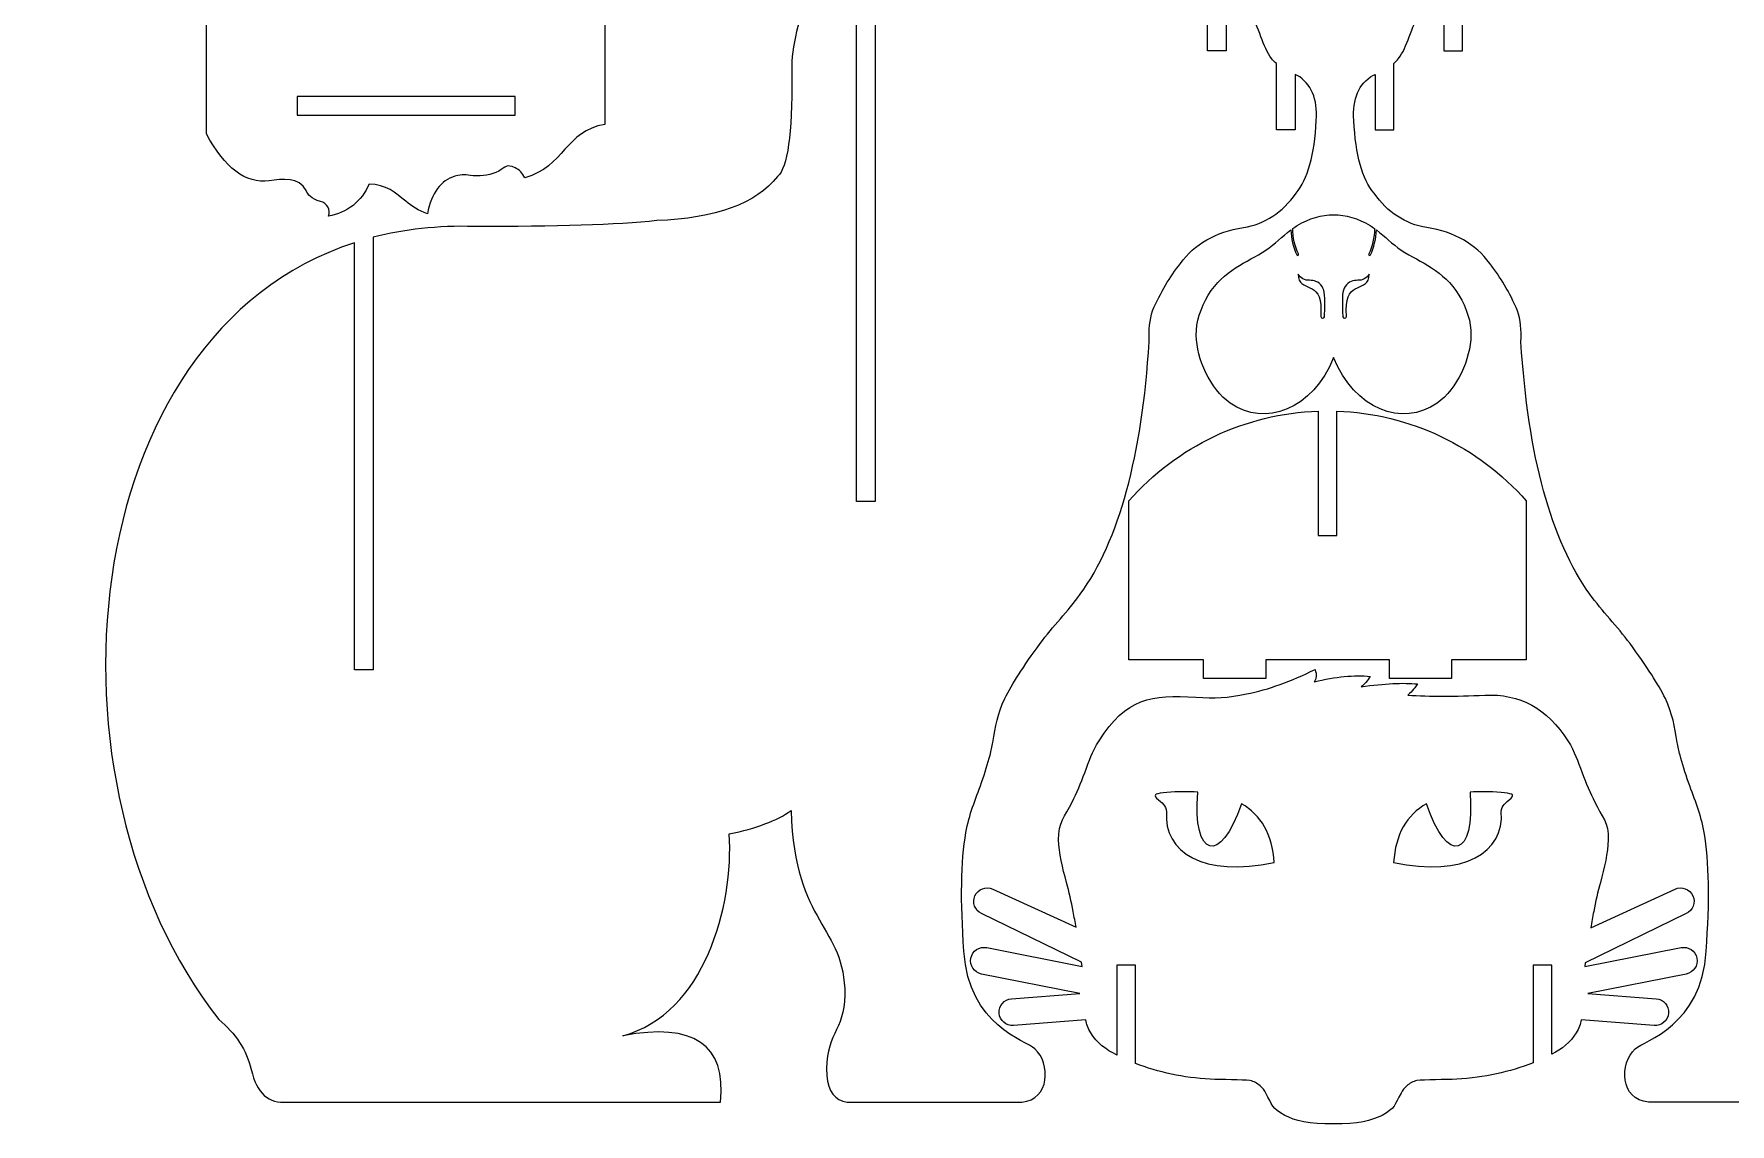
# Model space of a CAD drawing. Header units: millimetres. Extents: x -256 to 254, y -172 to 179.
# Drawn here: x -256.3 to 16.2, y -171.8 to 3.3 of the extents above; entities that cross this region are included whole.
import ezdxf

# ---------------------------------------------------------------- set-up
doc = ezdxf.new("R2010")
doc.units = ezdxf.units.MM
doc.header["$MEASUREMENT"] = 0
doc.layers.add('Camada 1', color=7, linetype='Continuous')

msp = doc.modelspace()

# ---------------------------------------------------------------- linework, layer by layer
at = {"layer": 'Camada 1', "color": 250, "lineweight": 20}
for points, knots in [([(-164.5377, -11.2264), (-164.5377, -11.2264), (-164.5377, 65.0583), (-164.5377, 65.0583), (-164.5377, 65.0583), (-164.5377, 65.0583), (-161.5377, 65.0583), (-161.5377, 65.0583), (-161.5377, 65.0583), (-161.5377, 65.0583), (-161.5377, 19.0878), (-161.5377, 19.0878), (-161.5377, 19.0878), (-158.5068, 20.8815), (-155.843, 23.7552), (-153.5467, 27.7092), (-153.5467, 27.7092), (-149.4623, 33.8063), (-145.5578, 37.8362), (-141.9755, 37.7133), (-141.9755, 37.7133), (-141.3178, 37.7314), (-140.468, 37.6101), (-139.3845, 37.401), (-139.3845, 37.401), (-142.9797, 44.4013), (-144.6042, 49.754), (-144.6235, 52.1953), (-144.6235, 52.1953), (-144.6397, 54.2172), (-141.4512, 56.2716), (-139.5884, 56.4388), (-139.5884, 56.4388), (-141.9917, 58.1653), (-147.4203, 62.5356), (-148.8523, 64.6417), (-148.8523, 64.6417), (-148.7252, 67.586), (-148.8406, 70.2594), (-149.1981, 72.6614), (-149.1981, 72.6614), (-145.6704, 77.412), (-144.0454, 83.3702), (-144.3227, 90.5355), (-144.3227, 90.5355), (-144.5503, 96.4187), (-145.8664, 101.0131), (-147.6883, 106.5205), (-147.6883, 106.5205), (-149.2956, 111.3795), (-150.8872, 115.4107), (-152.463, 118.614), (-152.463, 118.614), (-153.6721, 121.164), (-155.3385, 121.4496), (-157.7683, 120.0832), (-157.7683, 120.0832), (-165.094, 115.8602), (-171.4098, 109.9537), (-178.4635, 101.4226), (-178.4635, 101.4226), (-179.4333, 100.2501), (-180.2274, 98.9398), (-181.6234, 98.2397), (-181.6234, 98.2397), (-184.4342, 96.8302), (-190.2559, 97.4269), (-189.7798, 102.596), (-189.7798, 102.596), (-193.0007, 100.0045), (-200.6886, 96.2152), (-200.169, 103.4324), (-200.169, 103.4324), (-200.9535, 103.2782), (-201.7413, 102.9583), (-202.5323, 102.4732), (-202.5323, 102.4732), (-204.3791, 101.3409), (-206.3894, 98.8543), (-208.3342, 98.1776), (-208.3342, 98.1776), (-210.0821, 97.5696), (-211.9439, 98.2764), (-213.1874, 99.6778), (-213.1874, 99.6778), (-220.8259, 109.1572), (-227.4916, 115.578), (-235.3065, 120.0832), (-235.3065, 120.0832), (-237.7363, 121.4496), (-239.4027, 121.164), (-240.6118, 118.614), (-240.6118, 118.614), (-242.1876, 115.4107), (-243.7792, 111.3795), (-245.3865, 106.5205), (-245.3865, 106.5205), (-247.2083, 101.0131), (-248.5246, 96.4187), (-248.7521, 90.5355), (-248.7521, 90.5355), (-249.0294, 83.3702), (-247.4044, 77.412), (-243.8767, 72.6614), (-243.8767, 72.6614), (-244.2343, 70.2594), (-244.3496, 67.586), (-244.2225, 64.6417), (-244.2225, 64.6417), (-245.6544, 62.5356), (-251.0831, 58.1653), (-253.4863, 56.4388), (-253.4863, 56.4388), (-251.6236, 56.2716), (-248.4351, 54.2172), (-248.4513, 52.1953), (-248.4513, 52.1953), (-248.4707, 49.754), (-250.095, 44.4013), (-253.6903, 37.401), (-253.6903, 37.401), (-252.6068, 37.6101), (-251.757, 37.7314), (-251.0993, 37.7133), (-251.0993, 37.7133), (-247.517, 37.8362), (-243.6125, 33.8063), (-239.5281, 27.7092), (-239.5281, 27.7092), (-237.232, 23.7555), (-234.5685, 20.8821), (-231.5379, 19.0883), (-231.5379, 19.0883), (-231.5379, 19.0883), (-231.5379, 65.0583), (-231.5379, 65.0583), (-231.5379, 65.0583), (-231.5379, 65.0583), (-228.5379, 65.0583), (-228.5379, 65.0583), (-228.5379, 65.0583), (-228.5379, 65.0583), (-228.5379, -12.7175), (-228.5379, -12.7175), (-228.5379, -12.7175), (-225.6152, -18.2157), (-222.2593, -20.7382), (-218.47, -20.284), (-218.47, -20.284), (-216.3322, -19.949), (-213.6547, -19.6072), (-212.5313, -21.835), (-212.5313, -21.835), (-212.2057, -22.4803), (-211.8173, -23.1539), (-210.2263, -23.5896), (-210.2263, -23.5896), (-209.7245, -23.6921), (-209.2919, -24.0076), (-209.0414, -24.4542), (-209.0414, -24.4542), (-208.7907, -24.9007), (-208.7466, -25.4342), (-208.9204, -25.9159), (-208.9204, -25.9159), (-206.004, -25.4617), (-203.5402, -23.5093), (-202.4315, -20.7738), (-202.4315, -20.7738), (-199.6515, -20.8271), (-198.182, -22.2127), (-196.5374, -23.5343), (-196.5374, -23.5343), (-195.5456, -24.3311), (-194.4901, -25.1046), (-193.045, -25.5485), (-193.045, -25.5485), (-192.3968, -22.1886), (-190.9232, -20.1756), (-188.6245, -19.5094), (-188.6245, -19.5094), (-187.3477, -19.1397), (-186.9031, -19.339), (-185.6973, -19.4352), (-185.6973, -19.4352), (-184.1741, -19.5569), (-182.8083, -19.3074), (-181.6002, -18.6868), (-181.6002, -18.6868), (-180.3931, -18.0666), (-180.4348, -17.4932), (-178.9421, -18.182), (-178.9421, -18.182), (-178.2516, -18.5008), (-177.7423, -19.0246), (-177.4145, -19.7534), (-177.4145, -19.7534), (-171.0859, -18.0705), (-170.8403, -12.1223), (-164.5377, -11.2264)], [0, 0, 0, 0, 0.01960784, 0.01960784, 0.01960784, 0.01960784, 0.03921569, 0.03921569, 0.03921569, 0.03921569, 0.05882353, 0.05882353, 0.05882353, 0.05882353, 0.07843137, 0.07843137, 0.07843137, 0.07843137, 0.09803922, 0.09803922, 0.09803922, 0.09803922, 0.11764706, 0.11764706, 0.11764706, 0.11764706, 0.1372549, 0.1372549, 0.1372549, 0.1372549, 0.15686275, 0.15686275, 0.15686275, 0.15686275, 0.17647059, 0.17647059, 0.17647059, 0.17647059, 0.19607843, 0.19607843, 0.19607843, 0.19607843, 0.21568627, 0.21568627, 0.21568627, 0.21568627, 0.23529412, 0.23529412, 0.23529412, 0.23529412, 0.25490196, 0.25490196, 0.25490196, 0.25490196, 0.2745098, 0.2745098, 0.2745098, 0.2745098, 0.29411765, 0.29411765, 0.29411765, 0.29411765, 0.31372549, 0.31372549, 0.31372549, 0.31372549, 0.33333333, 0.33333333, 0.33333333, 0.33333333, 0.35294118, 0.35294118, 0.35294118, 0.35294118, 0.37254902, 0.37254902, 0.37254902, 0.37254902, 0.39215686, 0.39215686, 0.39215686, 0.39215686, 0.41176471, 0.41176471, 0.41176471, 0.41176471, 0.43137255, 0.43137255, 0.43137255, 0.43137255, 0.45098039, 0.45098039, 0.45098039, 0.45098039, 0.47058824, 0.47058824, 0.47058824, 0.47058824, 0.49019608, 0.49019608, 0.49019608, 0.49019608, 0.50980392, 0.50980392, 0.50980392, 0.50980392, 0.52941176, 0.52941176, 0.52941176, 0.52941176, 0.54901961, 0.54901961, 0.54901961, 0.54901961, 0.56862745, 0.56862745, 0.56862745, 0.56862745, 0.58823529, 0.58823529, 0.58823529, 0.58823529, 0.60784314, 0.60784314, 0.60784314, 0.60784314, 0.62745098, 0.62745098, 0.62745098, 0.62745098, 0.64705882, 0.64705882, 0.64705882, 0.64705882, 0.66666667, 0.66666667, 0.66666667, 0.66666667, 0.68627451, 0.68627451, 0.68627451, 0.68627451, 0.70588235, 0.70588235, 0.70588235, 0.70588235, 0.7254902, 0.7254902, 0.7254902, 0.7254902, 0.74509804, 0.74509804, 0.74509804, 0.74509804, 0.76470588, 0.76470588, 0.76470588, 0.76470588, 0.78431373, 0.78431373, 0.78431373, 0.78431373, 0.80392157, 0.80392157, 0.80392157, 0.80392157, 0.82352941, 0.82352941, 0.82352941, 0.82352941, 0.84313725, 0.84313725, 0.84313725, 0.84313725, 0.8627451, 0.8627451, 0.8627451, 0.8627451, 0.88235294, 0.88235294, 0.88235294, 0.88235294, 0.90196078, 0.90196078, 0.90196078, 0.90196078, 0.92156863, 0.92156863, 0.92156863, 0.92156863, 0.94117647, 0.94117647, 0.94117647, 0.94117647, 0.96078431, 0.96078431, 0.96078431, 0.96078431, 1, 1, 1, 1]), ([(-124.1351, 21.9436), (-124.1351, 21.9436), (-124.1351, -71.787), (-124.1351, -71.787), (-124.1351, -71.787), (-124.1351, -71.787), (-121.1351, -71.787), (-121.1351, -71.787), (-121.1351, -71.787), (-121.1351, -71.787), (-121.1351, 24.7103), (-121.1351, 24.7103), (-121.1351, 24.7103), (-120.2225, 25.4137), (-119.2823, 26.0209), (-118.3143, 26.5319), (-118.3143, 26.5319), (-119.137, 32.0842), (-114.8238, 37.6705), (-106.6064, 44.6626), (-106.6064, 44.6626), (-102.0783, 48.4971), (-98.616, 51.8115), (-96.219, 54.6049), (-96.219, 54.6049), (-92.6665, 59.218), (-89.0866, 61.5758), (-85.4797, 61.6782), (-85.4797, 61.6782), (-85.4797, 61.6782), (-85.4797, 17.9375), (-85.4797, 17.9375), (-85.4797, 17.9375), (-85.4797, 17.9375), (-82.4797, 17.9375), (-82.4797, 17.9375), (-82.4797, 17.9375), (-82.4797, 17.9375), (-82.4798, 34.2564), (-82.4798, 34.2564), (-82.4798, 34.2564), (-80.7466, 33.8406), (-78.6948, 33.372), (-76.3245, 32.8508), (-76.3245, 32.8508), (-72.0148, 32.0674), (-69.5207, 29.6794), (-68.8421, 25.6857), (-68.8421, 25.6857), (-68.654, 23.8378), (-68.2738, 21.9588), (-67.7016, 20.0487), (-67.7016, 20.0487), (-67.7016, 20.0487), (-67.7016, 0.6404), (-67.7016, 0.6404), (-67.7016, 0.6404), (-67.7016, 0.6404), (-64.7016, 0.6404), (-64.7016, 0.6404), (-64.7016, 0.6404), (-64.7016, 0.6404), (-64.7016, 12.8262), (-64.7016, 12.8262), (-64.7016, 12.8262), (-64.7016, 12.8262), (-64.5565, 12.5528), (-64.5565, 12.5528), (-64.5565, 12.5528), (-63.9347, 11.3899), (-62.3645, 9.1397), (-61.0484, 7.05), (-61.0484, 7.05), (-59.3683, 4.383), (-58.8536, 1.1805), (-57.4409, -0.5871), (-57.4409, -0.5871), (-57.2011, -0.8872), (-56.9376, -1.1683), (-56.6502, -1.4305), (-56.6502, -1.4305), (-56.6502, -1.4305), (-56.6502, -12.0595), (-56.6502, -12.0595), (-56.6502, -12.0595), (-56.6502, -12.0595), (-53.6502, -12.0595), (-53.6502, -12.0595), (-53.6502, -12.0595), (-53.6502, -12.0595), (-53.6502, -3.1976), (-53.6502, -3.1976), (-53.6502, -3.1976), (-53.6502, -3.1976), (-53.3274, -3.3113), (-53.3274, -3.3113), (-53.3274, -3.3113), (-51.0437, -4.6426), (-50.0167, -7.0621), (-50.2464, -10.5701), (-50.2464, -10.5701), (-50.5134, -16.0951), (-51.5991, -19.9903), (-53.5034, -22.2553), (-53.5034, -22.2553), (-55.6756, -25.3485), (-58.4925, -27.1886), (-61.9542, -27.7763), (-61.9542, -27.7763), (-66.4412, -28.4693), (-69.8154, -30.3953), (-72.0773, -33.5544), (-72.0773, -33.5544), (-73.7699, -35.6733), (-75.2662, -38.2015), (-76.5668, -41.1391), (-76.5668, -41.1391), (-77.0024, -42.5748), (-77.1784, -44.2358), (-77.0951, -46.1222), (-77.0951, -46.1222), (-78.2341, -64.5109), (-81.9283, -78.0359), (-88.1778, -86.6982), (-88.1778, -86.6982), (-90.1386, -89.4157), (-92.5496, -91.8117), (-94.6265, -94.6206), (-94.6265, -94.6206), (-95.9261, -96.3785), (-97.0833, -98.0559), (-98.0976, -99.6521), (-98.0976, -99.6521), (-98.9424, -100.9823), (-99.6871, -102.1926), (-100.2983, -103.4636), (-100.2983, -103.4636), (-101.4997, -105.9602), (-101.7456, -107.9032), (-102.2075, -110.4928), (-102.2075, -110.4928), (-102.3263, -111.1573), (-102.4636, -111.8344), (-102.655, -112.5465), (-102.655, -112.5465), (-103.0136, -113.8792), (-103.4719, -115.3494), (-104.0286, -116.9564), (-104.0286, -116.9564), (-105.0136, -119.7998), (-106.0177, -122.0071), (-106.5346, -124.9923), (-106.5346, -124.9923), (-107.3382, -129.6303), (-107.4434, -135.976), (-106.8487, -144.0292), (-106.8487, -144.0292), (-106.1176, -156.0399), (-96.9054, -158.4135), (-95.464, -159.7225), (-95.464, -159.7225), (-92.8686, -162.0791), (-93.0391, -167.9398), (-97.5619, -168.2844), (-97.5619, -168.2844), (-97.5619, -168.2844), (-125.6202, -168.2844), (-125.6202, -168.2844), (-125.6202, -168.2844), (-127.5882, -168.0021), (-128.6719, -166.5769), (-128.8714, -164.0087), (-128.8714, -164.0087), (-129.3665, -157.6348), (-125.9852, -156.7369), (-125.9815, -151.122), (-125.9815, -151.122), (-125.9742, -139.7559), (-133.9913, -140.0955), (-134.6367, -121.4629), (-134.6367, -121.4629), (-136.9203, -123.0721), (-140.2256, -124.3161), (-144.5523, -125.1945), (-144.5523, -125.1945), (-143.8366, -136.7234), (-148.4913, -154.0823), (-161.6471, -157.6259), (-161.6471, -157.6259), (-150.2435, -155.4909), (-145.0171, -159.044), (-145.9689, -168.2844), (-145.9689, -168.2844), (-145.9689, -168.2844), (-215.5921, -168.2844), (-215.5921, -168.2844), (-215.5921, -168.2844), (-218.5591, -168.6046), (-220.4783, -166.8632), (-221.3497, -163.0595), (-221.3497, -163.0595), (-222.1076, -159.9293), (-223.849, -157.2447), (-226.5742, -155.0057), (-226.5742, -155.0057), (-256.2659, -117.1797), (-249.9829, -44.8943), (-204.7809, -30.212), (-204.7809, -30.212), (-204.7809, -30.212), (-204.7809, -98.8111), (-204.7809, -98.8111), (-204.7809, -98.8111), (-204.7809, -98.8111), (-201.7809, -98.8111), (-201.7809, -98.8111), (-201.7809, -98.8111), (-201.7809, -98.8111), (-201.7809, -29.3379), (-201.7809, -29.3379), (-201.7809, -29.3379), (-196.8028, -28.0495), (-191.3854, -27.4327), (-185.5252, -27.5978), (-185.5252, -27.5978), (-172.3899, -27.6484), (-162.6164, -27.334), (-156.2047, -26.6555), (-156.2047, -26.6555), (-146.7452, -26.3), (-140.2771, -23.9394), (-136.7998, -19.5736), (-136.7998, -19.5736), (-135.189, -18.1163), (-134.4261, -12.7281), (-134.5113, -3.4087), (-134.5113, -3.4087), (-134.6715, 0.6743), (-133.7327, 4.9947), (-131.6943, 9.5527), (-131.6943, 9.5527), (-129.4808, 14.7474), (-126.9611, 18.8777), (-124.1351, 21.9436)], [0, 0, 0, 0, 0.01612903, 0.01612903, 0.01612903, 0.01612903, 0.03225806, 0.03225806, 0.03225806, 0.03225806, 0.0483871, 0.0483871, 0.0483871, 0.0483871, 0.06451613, 0.06451613, 0.06451613, 0.06451613, 0.08064516, 0.08064516, 0.08064516, 0.08064516, 0.09677419, 0.09677419, 0.09677419, 0.09677419, 0.11290323, 0.11290323, 0.11290323, 0.11290323, 0.12903226, 0.12903226, 0.12903226, 0.12903226, 0.14516129, 0.14516129, 0.14516129, 0.14516129, 0.16129032, 0.16129032, 0.16129032, 0.16129032, 0.17741935, 0.17741935, 0.17741935, 0.17741935, 0.19354839, 0.19354839, 0.19354839, 0.19354839, 0.20967742, 0.20967742, 0.20967742, 0.20967742, 0.22580645, 0.22580645, 0.22580645, 0.22580645, 0.24193548, 0.24193548, 0.24193548, 0.24193548, 0.25806452, 0.25806452, 0.25806452, 0.25806452, 0.27419355, 0.27419355, 0.27419355, 0.27419355, 0.29032258, 0.29032258, 0.29032258, 0.29032258, 0.30645161, 0.30645161, 0.30645161, 0.30645161, 0.32258065, 0.32258065, 0.32258065, 0.32258065, 0.33870968, 0.33870968, 0.33870968, 0.33870968, 0.35483871, 0.35483871, 0.35483871, 0.35483871, 0.37096774, 0.37096774, 0.37096774, 0.37096774, 0.38709677, 0.38709677, 0.38709677, 0.38709677, 0.40322581, 0.40322581, 0.40322581, 0.40322581, 0.41935484, 0.41935484, 0.41935484, 0.41935484, 0.43548387, 0.43548387, 0.43548387, 0.43548387, 0.4516129, 0.4516129, 0.4516129, 0.4516129, 0.46774194, 0.46774194, 0.46774194, 0.46774194, 0.48387097, 0.48387097, 0.48387097, 0.48387097, 0.5, 0.5, 0.5, 0.5, 0.51612903, 0.51612903, 0.51612903, 0.51612903, 0.53225806, 0.53225806, 0.53225806, 0.53225806, 0.5483871, 0.5483871, 0.5483871, 0.5483871, 0.56451613, 0.56451613, 0.56451613, 0.56451613, 0.58064516, 0.58064516, 0.58064516, 0.58064516, 0.59677419, 0.59677419, 0.59677419, 0.59677419, 0.61290323, 0.61290323, 0.61290323, 0.61290323, 0.62903226, 0.62903226, 0.62903226, 0.62903226, 0.64516129, 0.64516129, 0.64516129, 0.64516129, 0.66129032, 0.66129032, 0.66129032, 0.66129032, 0.67741935, 0.67741935, 0.67741935, 0.67741935, 0.69354839, 0.69354839, 0.69354839, 0.69354839, 0.70967742, 0.70967742, 0.70967742, 0.70967742, 0.72580645, 0.72580645, 0.72580645, 0.72580645, 0.74193548, 0.74193548, 0.74193548, 0.74193548, 0.75806452, 0.75806452, 0.75806452, 0.75806452, 0.77419355, 0.77419355, 0.77419355, 0.77419355, 0.79032258, 0.79032258, 0.79032258, 0.79032258, 0.80645161, 0.80645161, 0.80645161, 0.80645161, 0.82258065, 0.82258065, 0.82258065, 0.82258065, 0.83870968, 0.83870968, 0.83870968, 0.83870968, 0.85483871, 0.85483871, 0.85483871, 0.85483871, 0.87096774, 0.87096774, 0.87096774, 0.87096774, 0.88709677, 0.88709677, 0.88709677, 0.88709677, 0.90322581, 0.90322581, 0.90322581, 0.90322581, 0.91935484, 0.91935484, 0.91935484, 0.91935484, 0.93548387, 0.93548387, 0.93548387, 0.93548387, 0.9516129, 0.9516129, 0.9516129, 0.9516129, 0.96774194, 0.96774194, 0.96774194, 0.96774194, 1, 1, 1, 1]), ([(29.6707, 21.9436), (29.6707, 21.9436), (29.6707, -71.787), (29.6707, -71.787), (29.6707, -71.787), (29.6707, -71.787), (26.6707, -71.787), (26.6707, -71.787), (26.6707, -71.787), (26.6707, -71.787), (26.6707, 24.7103), (26.6707, 24.7103), (26.6707, 24.7103), (25.7581, 25.4137), (24.8179, 26.0209), (23.8499, 26.5319), (23.8499, 26.5319), (24.6726, 32.0842), (20.3594, 37.6705), (12.142, 44.6626), (12.142, 44.6626), (7.6139, 48.4971), (4.1516, 51.8115), (1.7546, 54.6049), (1.7546, 54.6049), (-1.7979, 59.218), (-5.3778, 61.5758), (-8.9847, 61.6782), (-8.9847, 61.6782), (-8.9847, 61.6782), (-8.9847, 17.9375), (-8.9847, 17.9375), (-8.9847, 17.9375), (-8.9847, 17.9375), (-11.9847, 17.9375), (-11.9847, 17.9375), (-11.9847, 17.9375), (-11.9847, 17.9375), (-11.9846, 34.2564), (-11.9846, 34.2564), (-11.9846, 34.2564), (-13.7178, 33.8406), (-15.7696, 33.372), (-18.1399, 32.8508), (-18.1399, 32.8508), (-22.4496, 32.0674), (-24.9437, 29.6794), (-25.6223, 25.6857), (-25.6223, 25.6857), (-25.8104, 23.8378), (-26.1906, 21.9588), (-26.7628, 20.0487), (-26.7628, 20.0487), (-26.7628, 20.0487), (-26.7628, 0.6404), (-26.7628, 0.6404), (-26.7628, 0.6404), (-26.7628, 0.6404), (-29.7628, 0.6404), (-29.7628, 0.6404), (-29.7628, 0.6404), (-29.7628, 0.6404), (-29.7628, 12.8262), (-29.7628, 12.8262), (-29.7628, 12.8262), (-29.7628, 12.8262), (-29.9079, 12.5528), (-29.9079, 12.5528), (-29.9079, 12.5528), (-30.5297, 11.3899), (-32.0999, 9.1397), (-33.416, 7.05), (-33.416, 7.05), (-35.0961, 4.383), (-35.6108, 1.1805), (-37.0235, -0.5871), (-37.0235, -0.5871), (-37.2633, -0.8872), (-37.5268, -1.1683), (-37.8142, -1.4305), (-37.8142, -1.4305), (-37.8142, -1.4305), (-37.8142, -12.0595), (-37.8142, -12.0595), (-37.8142, -12.0595), (-37.8142, -12.0595), (-40.8142, -12.0595), (-40.8142, -12.0595), (-40.8142, -12.0595), (-40.8142, -12.0595), (-40.8142, -3.1976), (-40.8142, -3.1976), (-40.8142, -3.1976), (-40.8142, -3.1976), (-41.137, -3.3113), (-41.137, -3.3113), (-41.137, -3.3113), (-43.4207, -4.6426), (-44.4477, -7.0621), (-44.218, -10.5701), (-44.218, -10.5701), (-43.951, -16.0951), (-42.8653, -19.9903), (-40.961, -22.2553), (-40.961, -22.2553), (-38.7888, -25.3485), (-35.9719, -27.1886), (-32.5102, -27.7763), (-32.5102, -27.7763), (-28.0232, -28.4693), (-24.649, -30.3953), (-22.3871, -33.5544), (-22.3871, -33.5544), (-20.6945, -35.6733), (-19.1982, -38.2015), (-17.8976, -41.1391), (-17.8976, -41.1391), (-17.462, -42.5748), (-17.286, -44.2358), (-17.3693, -46.1222), (-17.3693, -46.1222), (-16.2303, -64.5109), (-12.5361, -78.0359), (-6.2866, -86.6982), (-6.2866, -86.6982), (-4.3258, -89.4157), (-1.9148, -91.8117), (0.1621, -94.6206), (0.1621, -94.6206), (1.4617, -96.3785), (2.6189, -98.0559), (3.6332, -99.6521), (3.6332, -99.6521), (4.478, -100.9823), (5.2227, -102.1926), (5.8339, -103.4636), (5.8339, -103.4636), (7.0353, -105.9602), (7.2812, -107.9032), (7.7431, -110.4928), (7.7431, -110.4928), (7.8619, -111.1573), (7.9992, -111.8344), (8.1906, -112.5465), (8.1906, -112.5465), (8.5492, -113.8792), (9.0075, -115.3494), (9.5642, -116.9564), (9.5642, -116.9564), (10.5492, -119.7998), (11.5533, -122.0071), (12.0702, -124.9923), (12.0702, -124.9923), (12.8738, -129.6303), (12.979, -135.976), (12.3843, -144.0292), (12.3843, -144.0292), (11.6532, -156.0399), (2.441, -158.4135), (0.9996, -159.7225), (0.9996, -159.7225), (-1.5958, -162.0791), (-1.4253, -167.9398), (3.0975, -168.2844), (3.0975, -168.2844), (3.0975, -168.2844), (31.1558, -168.2844), (31.1558, -168.2844), (31.1558, -168.2844), (33.1238, -168.0021), (34.2075, -166.5769), (34.407, -164.0087), (34.407, -164.0087), (34.9021, -157.6348), (31.5208, -156.7369), (31.5171, -151.122), (31.5171, -151.122), (31.5098, -139.7559), (39.5269, -140.0955), (40.1723, -121.4629), (40.1723, -121.4629), (42.4559, -123.0721), (45.7612, -124.3161), (50.0879, -125.1945), (50.0879, -125.1945), (49.3722, -136.7234), (54.0269, -154.0823), (67.1827, -157.6259), (67.1827, -157.6259), (55.7791, -155.4909), (50.5527, -159.044), (51.5045, -168.2844), (51.5045, -168.2844), (51.5045, -168.2844), (121.1277, -168.2844), (121.1277, -168.2844), (121.1277, -168.2844), (124.0947, -168.6046), (126.0139, -166.8632), (126.8853, -163.0595), (126.8853, -163.0595), (127.6432, -159.9293), (129.3846, -157.2447), (132.1098, -155.0057), (132.1098, -155.0057), (161.8015, -117.1797), (155.5185, -44.8943), (110.3165, -30.212), (110.3165, -30.212), (110.3165, -30.212), (110.3165, -98.8111), (110.3165, -98.8111), (110.3165, -98.8111), (110.3165, -98.8111), (107.3165, -98.8111), (107.3165, -98.8111), (107.3165, -98.8111), (107.3165, -98.8111), (107.3165, -29.3379), (107.3165, -29.3379), (107.3165, -29.3379), (102.3384, -28.0495), (96.921, -27.4327), (91.0608, -27.5978), (91.0608, -27.5978), (77.9255, -27.6484), (68.152, -27.334), (61.7403, -26.6555), (61.7403, -26.6555), (52.2808, -26.3), (45.8127, -23.9394), (42.3354, -19.5736), (42.3354, -19.5736), (40.7246, -18.1163), (39.9617, -12.7281), (40.0469, -3.4087), (40.0469, -3.4087), (40.2071, 0.6743), (39.2683, 4.9947), (37.2299, 9.5527), (37.2299, 9.5527), (35.0164, 14.7474), (32.4967, 18.8777), (29.6707, 21.9436)], [0, 0, 0, 0, 0.01612903, 0.01612903, 0.01612903, 0.01612903, 0.03225806, 0.03225806, 0.03225806, 0.03225806, 0.0483871, 0.0483871, 0.0483871, 0.0483871, 0.06451613, 0.06451613, 0.06451613, 0.06451613, 0.08064516, 0.08064516, 0.08064516, 0.08064516, 0.09677419, 0.09677419, 0.09677419, 0.09677419, 0.11290323, 0.11290323, 0.11290323, 0.11290323, 0.12903226, 0.12903226, 0.12903226, 0.12903226, 0.14516129, 0.14516129, 0.14516129, 0.14516129, 0.16129032, 0.16129032, 0.16129032, 0.16129032, 0.17741935, 0.17741935, 0.17741935, 0.17741935, 0.19354839, 0.19354839, 0.19354839, 0.19354839, 0.20967742, 0.20967742, 0.20967742, 0.20967742, 0.22580645, 0.22580645, 0.22580645, 0.22580645, 0.24193548, 0.24193548, 0.24193548, 0.24193548, 0.25806452, 0.25806452, 0.25806452, 0.25806452, 0.27419355, 0.27419355, 0.27419355, 0.27419355, 0.29032258, 0.29032258, 0.29032258, 0.29032258, 0.30645161, 0.30645161, 0.30645161, 0.30645161, 0.32258065, 0.32258065, 0.32258065, 0.32258065, 0.33870968, 0.33870968, 0.33870968, 0.33870968, 0.35483871, 0.35483871, 0.35483871, 0.35483871, 0.37096774, 0.37096774, 0.37096774, 0.37096774, 0.38709677, 0.38709677, 0.38709677, 0.38709677, 0.40322581, 0.40322581, 0.40322581, 0.40322581, 0.41935484, 0.41935484, 0.41935484, 0.41935484, 0.43548387, 0.43548387, 0.43548387, 0.43548387, 0.4516129, 0.4516129, 0.4516129, 0.4516129, 0.46774194, 0.46774194, 0.46774194, 0.46774194, 0.48387097, 0.48387097, 0.48387097, 0.48387097, 0.5, 0.5, 0.5, 0.5, 0.51612903, 0.51612903, 0.51612903, 0.51612903, 0.53225806, 0.53225806, 0.53225806, 0.53225806, 0.5483871, 0.5483871, 0.5483871, 0.5483871, 0.56451613, 0.56451613, 0.56451613, 0.56451613, 0.58064516, 0.58064516, 0.58064516, 0.58064516, 0.59677419, 0.59677419, 0.59677419, 0.59677419, 0.61290323, 0.61290323, 0.61290323, 0.61290323, 0.62903226, 0.62903226, 0.62903226, 0.62903226, 0.64516129, 0.64516129, 0.64516129, 0.64516129, 0.66129032, 0.66129032, 0.66129032, 0.66129032, 0.67741935, 0.67741935, 0.67741935, 0.67741935, 0.69354839, 0.69354839, 0.69354839, 0.69354839, 0.70967742, 0.70967742, 0.70967742, 0.70967742, 0.72580645, 0.72580645, 0.72580645, 0.72580645, 0.74193548, 0.74193548, 0.74193548, 0.74193548, 0.75806452, 0.75806452, 0.75806452, 0.75806452, 0.77419355, 0.77419355, 0.77419355, 0.77419355, 0.79032258, 0.79032258, 0.79032258, 0.79032258, 0.80645161, 0.80645161, 0.80645161, 0.80645161, 0.82258065, 0.82258065, 0.82258065, 0.82258065, 0.83870968, 0.83870968, 0.83870968, 0.83870968, 0.85483871, 0.85483871, 0.85483871, 0.85483871, 0.87096774, 0.87096774, 0.87096774, 0.87096774, 0.88709677, 0.88709677, 0.88709677, 0.88709677, 0.90322581, 0.90322581, 0.90322581, 0.90322581, 0.91935484, 0.91935484, 0.91935484, 0.91935484, 0.93548387, 0.93548387, 0.93548387, 0.93548387, 0.9516129, 0.9516129, 0.9516129, 0.9516129, 0.96774194, 0.96774194, 0.96774194, 0.96774194, 1, 1, 1, 1]), ([(-213.9653, -6.7175), (-213.9653, -6.7175), (-178.9652, -6.7175), (-178.9652, -6.7175), (-178.9652, -6.7175), (-178.9652, -6.7175), (-178.9652, -9.7175), (-178.9652, -9.7175), (-178.9652, -9.7175), (-178.9652, -9.7175), (-213.9653, -9.7175), (-213.9653, -9.7175), (-213.9653, -9.7175), (-213.9653, -9.7175), (-213.9653, -6.7175), (-213.9653, -6.7175)], [0, 0, 0, 0, 0.2, 0.2, 0.2, 0.2, 0.4, 0.4, 0.4, 0.4, 0.6, 0.6, 0.6, 0.6, 1, 1, 1, 1]), ([(-40.5836, -28.1542), (-40.6376, -29.4856), (-40.9734, -31.043), (-41.5524, -32.1596), (-41.5524, -32.1596), (-41.5915, -32.235), (-41.6849, -32.2646), (-41.7603, -32.2256), (-41.7603, -32.2256), (-41.8358, -32.1864), (-41.8654, -32.093), (-41.8264, -32.0177), (-41.8264, -32.0177), (-41.2376, -30.8818), (-40.9091, -29.2615), (-40.8858, -27.9327), (-40.8858, -27.9327), (-41.1175, -27.7675), (-41.3578, -27.6071), (-41.6095, -27.4533), (-41.6095, -27.4533), (-43.5675, -26.2573), (-45.5277, -25.6938), (-47.4614, -25.7296), (-47.4614, -25.7296), (-49.395, -25.6938), (-51.3551, -26.2573), (-53.3132, -27.4533), (-53.3132, -27.4533), (-53.5648, -27.6069), (-53.8046, -27.767), (-54.0363, -27.9322), (-54.0363, -27.9322), (-54.0129, -29.261), (-53.6844, -30.8818), (-53.0957, -32.0177), (-53.0957, -32.0177), (-53.0567, -32.093), (-53.0862, -32.1864), (-53.1617, -32.2256), (-53.1617, -32.2256), (-53.2371, -32.2646), (-53.3306, -32.235), (-53.3697, -32.1596), (-53.3697, -32.1596), (-53.9487, -31.0429), (-54.2845, -29.4853), (-54.3385, -28.1537), (-54.3385, -28.1537), (-55.7338, -29.2046), (-56.8438, -30.4172), (-58.3352, -31.3984), (-58.3352, -31.3984), (-61.4605, -33.4542), (-65.0976, -34.5326), (-67.5974, -38.6403), (-67.5974, -38.6403), (-68.8365, -40.6763), (-69.572, -42.9832), (-69.5295, -45.0584), (-69.5295, -45.0584), (-69.4493, -48.9612), (-67.3229, -53.662), (-64.0928, -55.9664), (-64.0928, -55.9664), (-58.5605, -59.914), (-50.7227, -56.9221), (-47.4614, -48.6473), (-47.4614, -48.6473), (-44.1998, -56.9221), (-36.3621, -59.914), (-30.8299, -55.9664), (-30.8299, -55.9664), (-27.5998, -53.662), (-25.4734, -48.9612), (-25.3932, -45.0584), (-25.3932, -45.0584), (-25.3507, -42.9832), (-26.0862, -40.6763), (-27.3253, -38.6403), (-27.3253, -38.6403), (-29.8251, -34.5326), (-33.4622, -33.4542), (-36.5875, -31.3984), (-36.5875, -31.3984), (-38.0785, -30.4174), (-39.1885, -29.205), (-40.5836, -28.1542)], [0, 0, 0, 0, 0.04347826, 0.04347826, 0.04347826, 0.04347826, 0.08695652, 0.08695652, 0.08695652, 0.08695652, 0.13043478, 0.13043478, 0.13043478, 0.13043478, 0.17391304, 0.17391304, 0.17391304, 0.17391304, 0.2173913, 0.2173913, 0.2173913, 0.2173913, 0.26086957, 0.26086957, 0.26086957, 0.26086957, 0.30434783, 0.30434783, 0.30434783, 0.30434783, 0.34782609, 0.34782609, 0.34782609, 0.34782609, 0.39130435, 0.39130435, 0.39130435, 0.39130435, 0.43478261, 0.43478261, 0.43478261, 0.43478261, 0.47826087, 0.47826087, 0.47826087, 0.47826087, 0.52173913, 0.52173913, 0.52173913, 0.52173913, 0.56521739, 0.56521739, 0.56521739, 0.56521739, 0.60869565, 0.60869565, 0.60869565, 0.60869565, 0.65217391, 0.65217391, 0.65217391, 0.65217391, 0.69565217, 0.69565217, 0.69565217, 0.69565217, 0.73913043, 0.73913043, 0.73913043, 0.73913043, 0.7826087, 0.7826087, 0.7826087, 0.7826087, 0.82608696, 0.82608696, 0.82608696, 0.82608696, 0.86956522, 0.86956522, 0.86956522, 0.86956522, 0.91304348, 0.91304348, 0.91304348, 0.91304348, 1, 1, 1, 1]), ([(-49.2523, -42.3423), (-49.395, -42.3321), (-49.5087, -42.2194), (-49.5204, -42.0768), (-49.5204, -42.0768), (-49.5204, -42.0768), (-49.5, -41.0158), (-49.5, -41.0158), (-49.5, -41.0158), (-49.4124, -36.0525), (-53.0845, -38.3514), (-53.1832, -35.2718), (-53.1832, -35.2718), (-52.9771, -35.5915), (-52.7103, -35.8409), (-52.3834, -36.0195), (-52.3834, -36.0195), (-51.7105, -36.3874), (-50.9721, -36.1277), (-50.2983, -36.4105), (-50.2983, -36.4105), (-49.4688, -36.7587), (-49.0053, -37.4845), (-48.9082, -38.5875), (-48.9082, -38.5875), (-48.8565, -40.3163), (-48.8702, -41.493), (-48.9489, -42.1177), (-48.9489, -42.1177), (-48.9808, -42.2572), (-49.1096, -42.3526), (-49.2523, -42.3423)], [0, 0, 0, 0, 0.11111111, 0.11111111, 0.11111111, 0.11111111, 0.22222222, 0.22222222, 0.22222222, 0.22222222, 0.33333333, 0.33333333, 0.33333333, 0.33333333, 0.44444444, 0.44444444, 0.44444444, 0.44444444, 0.55555556, 0.55555556, 0.55555556, 0.55555556, 0.66666667, 0.66666667, 0.66666667, 0.66666667, 0.77777778, 0.77777778, 0.77777778, 0.77777778, 1, 1, 1, 1]), ([(-41.7389, -35.2718), (-41.8376, -38.3514), (-45.5096, -36.0525), (-45.422, -41.0158), (-45.422, -41.0158), (-45.422, -41.0158), (-45.4016, -42.0768), (-45.4016, -42.0768), (-45.4016, -42.0768), (-45.4132, -42.2194), (-45.527, -42.3321), (-45.6697, -42.3423), (-45.6697, -42.3423), (-45.8124, -42.3526), (-45.9412, -42.2572), (-45.973, -42.1177), (-45.973, -42.1177), (-46.0518, -41.493), (-46.0653, -40.3163), (-46.0138, -38.5875), (-46.0138, -38.5875), (-45.9167, -37.4845), (-45.4532, -36.7587), (-44.6236, -36.4105), (-44.6236, -36.4105), (-43.9499, -36.1277), (-43.2115, -36.3874), (-42.5386, -36.0195), (-42.5386, -36.0195), (-42.2118, -35.8409), (-41.945, -35.5915), (-41.7389, -35.2718)], [0, 0, 0, 0, 0.11111111, 0.11111111, 0.11111111, 0.11111111, 0.22222222, 0.22222222, 0.22222222, 0.22222222, 0.33333333, 0.33333333, 0.33333333, 0.33333333, 0.44444444, 0.44444444, 0.44444444, 0.44444444, 0.55555556, 0.55555556, 0.55555556, 0.55555556, 0.66666667, 0.66666667, 0.66666667, 0.66666667, 0.77777778, 0.77777778, 0.77777778, 0.77777778, 1, 1, 1, 1]), ([(-16.5125, -71.6958), (-24.2313, -62.8945), (-35.2408, -57.67), (-46.9399, -57.2565), (-46.9399, -57.2565), (-46.9399, -57.2565), (-46.9399, -77.2262), (-46.9399, -77.2262), (-46.9399, -77.2262), (-46.9399, -77.2262), (-49.9399, -77.2262), (-49.9399, -77.2262), (-49.9399, -77.2262), (-49.9399, -77.2262), (-49.9399, -57.2565), (-49.9399, -57.2565), (-49.9399, -57.2565), (-61.6391, -57.67), (-72.6486, -62.8945), (-80.3674, -71.6958), (-80.3674, -71.6958), (-80.3674, -71.6958), (-80.3674, -97.2262), (-80.3674, -97.2262), (-80.3674, -97.2262), (-80.3674, -97.2262), (-68.3674, -97.2262), (-68.3674, -97.2262), (-68.3674, -97.2262), (-68.3674, -97.2262), (-68.3674, -100.2262), (-68.3674, -100.2262), (-68.3674, -100.2262), (-68.3674, -100.2262), (-58.3674, -100.2262), (-58.3674, -100.2262), (-58.3674, -100.2262), (-58.3674, -100.2262), (-58.3674, -97.2262), (-58.3674, -97.2262), (-58.3674, -97.2262), (-58.3674, -97.2262), (-38.5124, -97.2262), (-38.5124, -97.2262), (-38.5124, -97.2262), (-38.5124, -97.2262), (-38.5124, -100.2262), (-38.5124, -100.2262), (-38.5124, -100.2262), (-38.5124, -100.2262), (-28.5125, -100.2262), (-28.5125, -100.2262), (-28.5125, -100.2262), (-28.5125, -100.2262), (-28.5125, -97.2262), (-28.5125, -97.2262), (-28.5125, -97.2262), (-28.5125, -97.2262), (-16.5125, -97.2262), (-16.5125, -97.2262), (-16.5125, -97.2262), (-16.5125, -97.2262), (-16.5125, -71.6958), (-16.5125, -71.6958)], [0, 0, 0, 0, 0.05882353, 0.05882353, 0.05882353, 0.05882353, 0.11764706, 0.11764706, 0.11764706, 0.11764706, 0.17647059, 0.17647059, 0.17647059, 0.17647059, 0.23529412, 0.23529412, 0.23529412, 0.23529412, 0.29411765, 0.29411765, 0.29411765, 0.29411765, 0.35294118, 0.35294118, 0.35294118, 0.35294118, 0.41176471, 0.41176471, 0.41176471, 0.41176471, 0.47058824, 0.47058824, 0.47058824, 0.47058824, 0.52941176, 0.52941176, 0.52941176, 0.52941176, 0.58823529, 0.58823529, 0.58823529, 0.58823529, 0.64705882, 0.64705882, 0.64705882, 0.64705882, 0.70588235, 0.70588235, 0.70588235, 0.70588235, 0.76470588, 0.76470588, 0.76470588, 0.76470588, 0.82352941, 0.82352941, 0.82352941, 0.82352941, 0.88235294, 0.88235294, 0.88235294, 0.88235294, 1, 1, 1, 1]), ([(-7.0362, -145.8913), (-7.0362, -145.8913), (9.1829, -138.003), (9.1829, -138.003), (9.1829, -138.003), (10.2522, -137.4831), (10.7426, -136.2224), (10.2478, -135.1409), (10.2478, -135.1409), (9.753, -134.0596), (8.4672, -133.581), (7.3856, -134.076), (7.3856, -134.076), (7.3856, -134.076), (-6.1648, -140.277), (-6.1648, -140.277), (-6.1648, -140.277), (-6.0106, -139.4082), (-5.8482, -138.5307), (-5.6799, -137.6395), (-5.6799, -137.6395), (-5.387, -136.0882), (-5.0472, -134.5487), (-4.6054, -132.9804), (-4.6054, -132.9804), (-3.9626, -130.6979), (-3.4093, -128.1868), (-3.3332, -126.1619), (-3.3332, -126.1619), (-3.2273, -123.3387), (-4.3682, -122.4492), (-5.5203, -120.0868), (-5.5203, -120.0868), (-6.246, -118.5988), (-6.9197, -117.0263), (-7.5416, -115.3701), (-7.5416, -115.3701), (-8.2973, -113.3569), (-8.6556, -112.1072), (-9.8429, -110.2357), (-9.8429, -110.2357), (-13.1259, -105.0621), (-17.5723, -102.6169), (-23.1821, -102.9007), (-23.1821, -102.9007), (-27.9166, -103.1197), (-32.0385, -103.1197), (-35.5477, -102.9008), (-35.5477, -102.9008), (-35.0931, -102.5621), (-34.5761, -101.9635), (-33.9968, -101.1051), (-33.9968, -101.1051), (-36.2611, -100.8787), (-39.2674, -101.0283), (-43.016, -101.5541), (-43.016, -101.5541), (-42.501, -101.1648), (-42.0248, -100.6071), (-41.5876, -99.8809), (-41.5876, -99.8809), (-44.1395, -99.6276), (-47.1459, -99.9269), (-50.6068, -100.7786), (-50.6068, -100.7786), (-50.2121, -100.2853), (-50.158, -99.6188), (-50.4436, -98.779), (-50.4436, -98.779), (-54.2507, -100.6765), (-57.9241, -101.9889), (-61.4636, -102.7164), (-61.4636, -102.7164), (-64.4388, -103.3278), (-66.5885, -103.4365), (-69.5776, -103.2314), (-69.5776, -103.2314), (-76.7255, -102.7409), (-80.8188, -103.4233), (-85.1421, -110.2365), (-85.1421, -110.2365), (-86.3295, -112.108), (-86.6878, -113.3576), (-87.4435, -115.3708), (-87.4435, -115.3708), (-88.0654, -117.0271), (-88.7391, -118.5996), (-89.4648, -120.0876), (-89.4648, -120.0876), (-90.6169, -122.45), (-91.7578, -123.3395), (-91.6518, -126.1626), (-91.6518, -126.1626), (-91.5758, -128.1876), (-91.0225, -130.6986), (-90.3796, -132.9811), (-90.3796, -132.9811), (-89.9379, -134.5495), (-89.5981, -136.089), (-89.3052, -137.6402), (-89.3052, -137.6402), (-89.1415, -138.5069), (-88.9836, -139.3607), (-88.833, -140.2061), (-88.833, -140.2061), (-88.833, -140.2061), (-102.2283, -134.076), (-102.2283, -134.076), (-102.2283, -134.076), (-103.3099, -133.581), (-104.5957, -134.0596), (-105.0905, -135.1409), (-105.0905, -135.1409), (-105.5853, -136.2224), (-105.095, -137.4831), (-104.0256, -138.003), (-104.0256, -138.003), (-104.0256, -138.003), (-87.9586, -145.8175), (-87.9586, -145.8175), (-87.9586, -145.8175), (-87.9586, -145.8175), (-87.8763, -146.4836), (-87.8763, -146.4836), (-87.8763, -146.4836), (-87.8763, -146.4836), (-103.2001, -143.4702), (-103.2001, -143.4702), (-103.2001, -143.4702), (-104.3671, -143.2407), (-105.506, -144.0054), (-105.7355, -145.1724), (-105.7355, -145.1724), (-105.9651, -146.3394), (-105.2003, -147.4784), (-104.0333, -147.7079), (-104.0333, -147.7079), (-104.0333, -147.7079), (-88.2108, -150.8194), (-88.2108, -150.8194), (-88.2108, -150.8194), (-88.2108, -150.8194), (-99.2143, -151.68), (-99.2143, -151.68), (-99.2143, -151.68), (-100.3999, -151.7727), (-101.2915, -152.8154), (-101.1986, -154.0012), (-101.1986, -154.0012), (-101.1059, -155.1868), (-100.0632, -156.0784), (-98.8774, -155.9855), (-98.8774, -155.9855), (-98.8774, -155.9855), (-87.2783, -155.0784), (-87.2783, -155.0784), (-87.2783, -155.0784), (-87.1734, -155.7525), (-86.957, -156.4075), (-86.4881, -157.1843), (-86.4881, -157.1843), (-85.5558, -158.7284), (-84.0018, -159.9064), (-82.3281, -160.7116), (-82.3281, -160.7116), (-82.3281, -160.7116), (-82.2764, -160.7379), (-82.2764, -160.7379), (-82.2764, -160.7379), (-82.2764, -160.7379), (-82.2764, -146.2999), (-82.2764, -146.2999), (-82.2764, -146.2999), (-82.2764, -146.2999), (-79.2764, -146.2999), (-79.2764, -146.2999), (-79.2764, -146.2999), (-79.2764, -146.2999), (-79.2764, -162.0836), (-79.2764, -162.0836), (-79.2764, -162.0836), (-75.615, -163.5184), (-71.6211, -164.3623), (-67.2952, -164.6152), (-67.2952, -164.6152), (-65.4975, -164.72), (-62.0773, -164.6622), (-60.9001, -164.8459), (-60.9001, -164.8459), (-60.2713, -164.944), (-59.7422, -165.292), (-59.2728, -165.681), (-59.2728, -165.681), (-58.8683, -166.0163), (-58.5823, -166.4288), (-58.3495, -166.8577), (-58.3495, -166.8577), (-57.317, -168.7598), (-57.406, -169.2903), (-55.3065, -170.4209), (-55.3065, -170.4209), (-53.6915, -171.2908), (-51.3799, -171.8227), (-47.4926, -171.7926), (-47.4926, -171.7926), (-43.6052, -171.8219), (-41.2936, -171.2901), (-39.6786, -170.4201), (-39.6786, -170.4201), (-37.5791, -169.2895), (-37.6681, -168.7591), (-36.6356, -166.8569), (-36.6356, -166.8569), (-36.4028, -166.428), (-36.1168, -166.0155), (-35.7123, -165.6802), (-35.7123, -165.6802), (-35.2429, -165.2912), (-34.7138, -164.9432), (-34.085, -164.8451), (-34.085, -164.8451), (-32.9078, -164.6614), (-29.4876, -164.7193), (-27.6899, -164.6144), (-27.6899, -164.6144), (-23.2506, -164.3549), (-19.1609, -163.473), (-15.4214, -161.9687), (-15.4214, -161.9687), (-15.4214, -161.9687), (-15.4214, -146.2999), (-15.4214, -146.2999), (-15.4214, -146.2999), (-15.4214, -146.2999), (-12.4214, -146.2999), (-12.4214, -146.2999), (-12.4214, -146.2999), (-12.4214, -146.2999), (-12.4214, -160.5946), (-12.4214, -160.5946), (-12.4214, -160.5946), (-10.8383, -159.7939), (-9.3854, -158.655), (-8.497, -157.1835), (-8.497, -157.1835), (-8.0258, -156.4028), (-7.8095, -155.7449), (-7.7053, -155.0673), (-7.7053, -155.0673), (-7.7053, -155.0673), (4.0347, -155.9855), (4.0347, -155.9855), (4.0347, -155.9855), (5.2205, -156.0784), (6.2632, -155.1868), (6.3559, -154.0012), (6.3559, -154.0012), (6.4487, -152.8154), (5.5572, -151.7727), (4.3715, -151.68), (4.3715, -151.68), (4.3715, -151.68), (-6.6319, -150.8194), (-6.6319, -150.8194), (-6.6319, -150.8194), (-6.6319, -150.8194), (9.1906, -147.7079), (9.1906, -147.7079), (9.1906, -147.7079), (10.3576, -147.4784), (11.1223, -146.3394), (10.8928, -145.1724), (10.8928, -145.1724), (10.6633, -144.0054), (9.5244, -143.2407), (8.3574, -143.4702), (8.3574, -143.4702), (8.3574, -143.4702), (-7.1124, -146.5123), (-7.1124, -146.5123), (-7.1124, -146.5123), (-7.1124, -146.5123), (-7.0362, -145.8913), (-7.0362, -145.8913)], [0, 0, 0, 0, 0.01388889, 0.01388889, 0.01388889, 0.01388889, 0.02777778, 0.02777778, 0.02777778, 0.02777778, 0.04166667, 0.04166667, 0.04166667, 0.04166667, 0.05555556, 0.05555556, 0.05555556, 0.05555556, 0.06944444, 0.06944444, 0.06944444, 0.06944444, 0.08333333, 0.08333333, 0.08333333, 0.08333333, 0.09722222, 0.09722222, 0.09722222, 0.09722222, 0.11111111, 0.11111111, 0.11111111, 0.11111111, 0.125, 0.125, 0.125, 0.125, 0.13888889, 0.13888889, 0.13888889, 0.13888889, 0.15277778, 0.15277778, 0.15277778, 0.15277778, 0.16666667, 0.16666667, 0.16666667, 0.16666667, 0.18055556, 0.18055556, 0.18055556, 0.18055556, 0.19444444, 0.19444444, 0.19444444, 0.19444444, 0.20833333, 0.20833333, 0.20833333, 0.20833333, 0.22222222, 0.22222222, 0.22222222, 0.22222222, 0.23611111, 0.23611111, 0.23611111, 0.23611111, 0.25, 0.25, 0.25, 0.25, 0.26388889, 0.26388889, 0.26388889, 0.26388889, 0.27777778, 0.27777778, 0.27777778, 0.27777778, 0.29166667, 0.29166667, 0.29166667, 0.29166667, 0.30555556, 0.30555556, 0.30555556, 0.30555556, 0.31944444, 0.31944444, 0.31944444, 0.31944444, 0.33333333, 0.33333333, 0.33333333, 0.33333333, 0.34722222, 0.34722222, 0.34722222, 0.34722222, 0.36111111, 0.36111111, 0.36111111, 0.36111111, 0.375, 0.375, 0.375, 0.375, 0.38888889, 0.38888889, 0.38888889, 0.38888889, 0.40277778, 0.40277778, 0.40277778, 0.40277778, 0.41666667, 0.41666667, 0.41666667, 0.41666667, 0.43055556, 0.43055556, 0.43055556, 0.43055556, 0.44444444, 0.44444444, 0.44444444, 0.44444444, 0.45833333, 0.45833333, 0.45833333, 0.45833333, 0.47222222, 0.47222222, 0.47222222, 0.47222222, 0.48611111, 0.48611111, 0.48611111, 0.48611111, 0.5, 0.5, 0.5, 0.5, 0.51388889, 0.51388889, 0.51388889, 0.51388889, 0.52777778, 0.52777778, 0.52777778, 0.52777778, 0.54166667, 0.54166667, 0.54166667, 0.54166667, 0.55555556, 0.55555556, 0.55555556, 0.55555556, 0.56944444, 0.56944444, 0.56944444, 0.56944444, 0.58333333, 0.58333333, 0.58333333, 0.58333333, 0.59722222, 0.59722222, 0.59722222, 0.59722222, 0.61111111, 0.61111111, 0.61111111, 0.61111111, 0.625, 0.625, 0.625, 0.625, 0.63888889, 0.63888889, 0.63888889, 0.63888889, 0.65277778, 0.65277778, 0.65277778, 0.65277778, 0.66666667, 0.66666667, 0.66666667, 0.66666667, 0.68055556, 0.68055556, 0.68055556, 0.68055556, 0.69444444, 0.69444444, 0.69444444, 0.69444444, 0.70833333, 0.70833333, 0.70833333, 0.70833333, 0.72222222, 0.72222222, 0.72222222, 0.72222222, 0.73611111, 0.73611111, 0.73611111, 0.73611111, 0.75, 0.75, 0.75, 0.75, 0.76388889, 0.76388889, 0.76388889, 0.76388889, 0.77777778, 0.77777778, 0.77777778, 0.77777778, 0.79166667, 0.79166667, 0.79166667, 0.79166667, 0.80555556, 0.80555556, 0.80555556, 0.80555556, 0.81944444, 0.81944444, 0.81944444, 0.81944444, 0.83333333, 0.83333333, 0.83333333, 0.83333333, 0.84722222, 0.84722222, 0.84722222, 0.84722222, 0.86111111, 0.86111111, 0.86111111, 0.86111111, 0.875, 0.875, 0.875, 0.875, 0.88888889, 0.88888889, 0.88888889, 0.88888889, 0.90277778, 0.90277778, 0.90277778, 0.90277778, 0.91666667, 0.91666667, 0.91666667, 0.91666667, 0.93055556, 0.93055556, 0.93055556, 0.93055556, 0.94444444, 0.94444444, 0.94444444, 0.94444444, 0.95833333, 0.95833333, 0.95833333, 0.95833333, 0.97222222, 0.97222222, 0.97222222, 0.97222222, 1, 1, 1, 1]), ([(-57.0132, -129.7966), (-68.3834, -132.2064), (-74.8043, -128.1388), (-74.3169, -121.6344), (-74.3169, -121.6344), (-74.3728, -120.5793), (-75.015, -120.2653), (-75.8995, -119.4399), (-75.8995, -119.4399), (-76.5022, -118.8774), (-75.974, -118.6792), (-74.276, -118.533), (-74.276, -118.533), (-72.4778, -118.3979), (-70.8189, -118.3815), (-69.2998, -118.4869), (-69.2998, -118.4869), (-70.1376, -129.0448), (-65.6627, -130.3508), (-62.2811, -120.3538), (-62.2811, -120.3538), (-59.0873, -122.1693), (-57.3274, -125.2848), (-57.0132, -129.7966)], [0, 0, 0, 0, 0.14285714, 0.14285714, 0.14285714, 0.14285714, 0.28571429, 0.28571429, 0.28571429, 0.28571429, 0.42857143, 0.42857143, 0.42857143, 0.42857143, 0.57142857, 0.57142857, 0.57142857, 0.57142857, 0.71428571, 0.71428571, 0.71428571, 0.71428571, 1, 1, 1, 1]), ([(-20.5259, -121.6344), (-20.0385, -128.1388), (-26.4593, -132.2064), (-37.8296, -129.7966), (-37.8296, -129.7966), (-37.5154, -125.2848), (-35.7554, -122.1693), (-32.5617, -120.3538), (-32.5617, -120.3538), (-29.18, -130.3508), (-24.7051, -129.0448), (-25.543, -118.4869), (-25.543, -118.4869), (-24.0238, -118.3815), (-22.3649, -118.3979), (-20.5667, -118.533), (-20.5667, -118.533), (-18.8687, -118.6792), (-18.3405, -118.8774), (-18.9432, -119.4399), (-18.9432, -119.4399), (-19.8278, -120.2653), (-20.4699, -120.5793), (-20.5259, -121.6344)], [0, 0, 0, 0, 0.14285714, 0.14285714, 0.14285714, 0.14285714, 0.28571429, 0.28571429, 0.28571429, 0.28571429, 0.42857143, 0.42857143, 0.42857143, 0.42857143, 0.57142857, 0.57142857, 0.57142857, 0.57142857, 0.71428571, 0.71428571, 0.71428571, 0.71428571, 1, 1, 1, 1])]:
    msp.add_open_spline(points, degree=3, knots=knots, dxfattribs=at)

doc.saveas('drawing.dxf')
